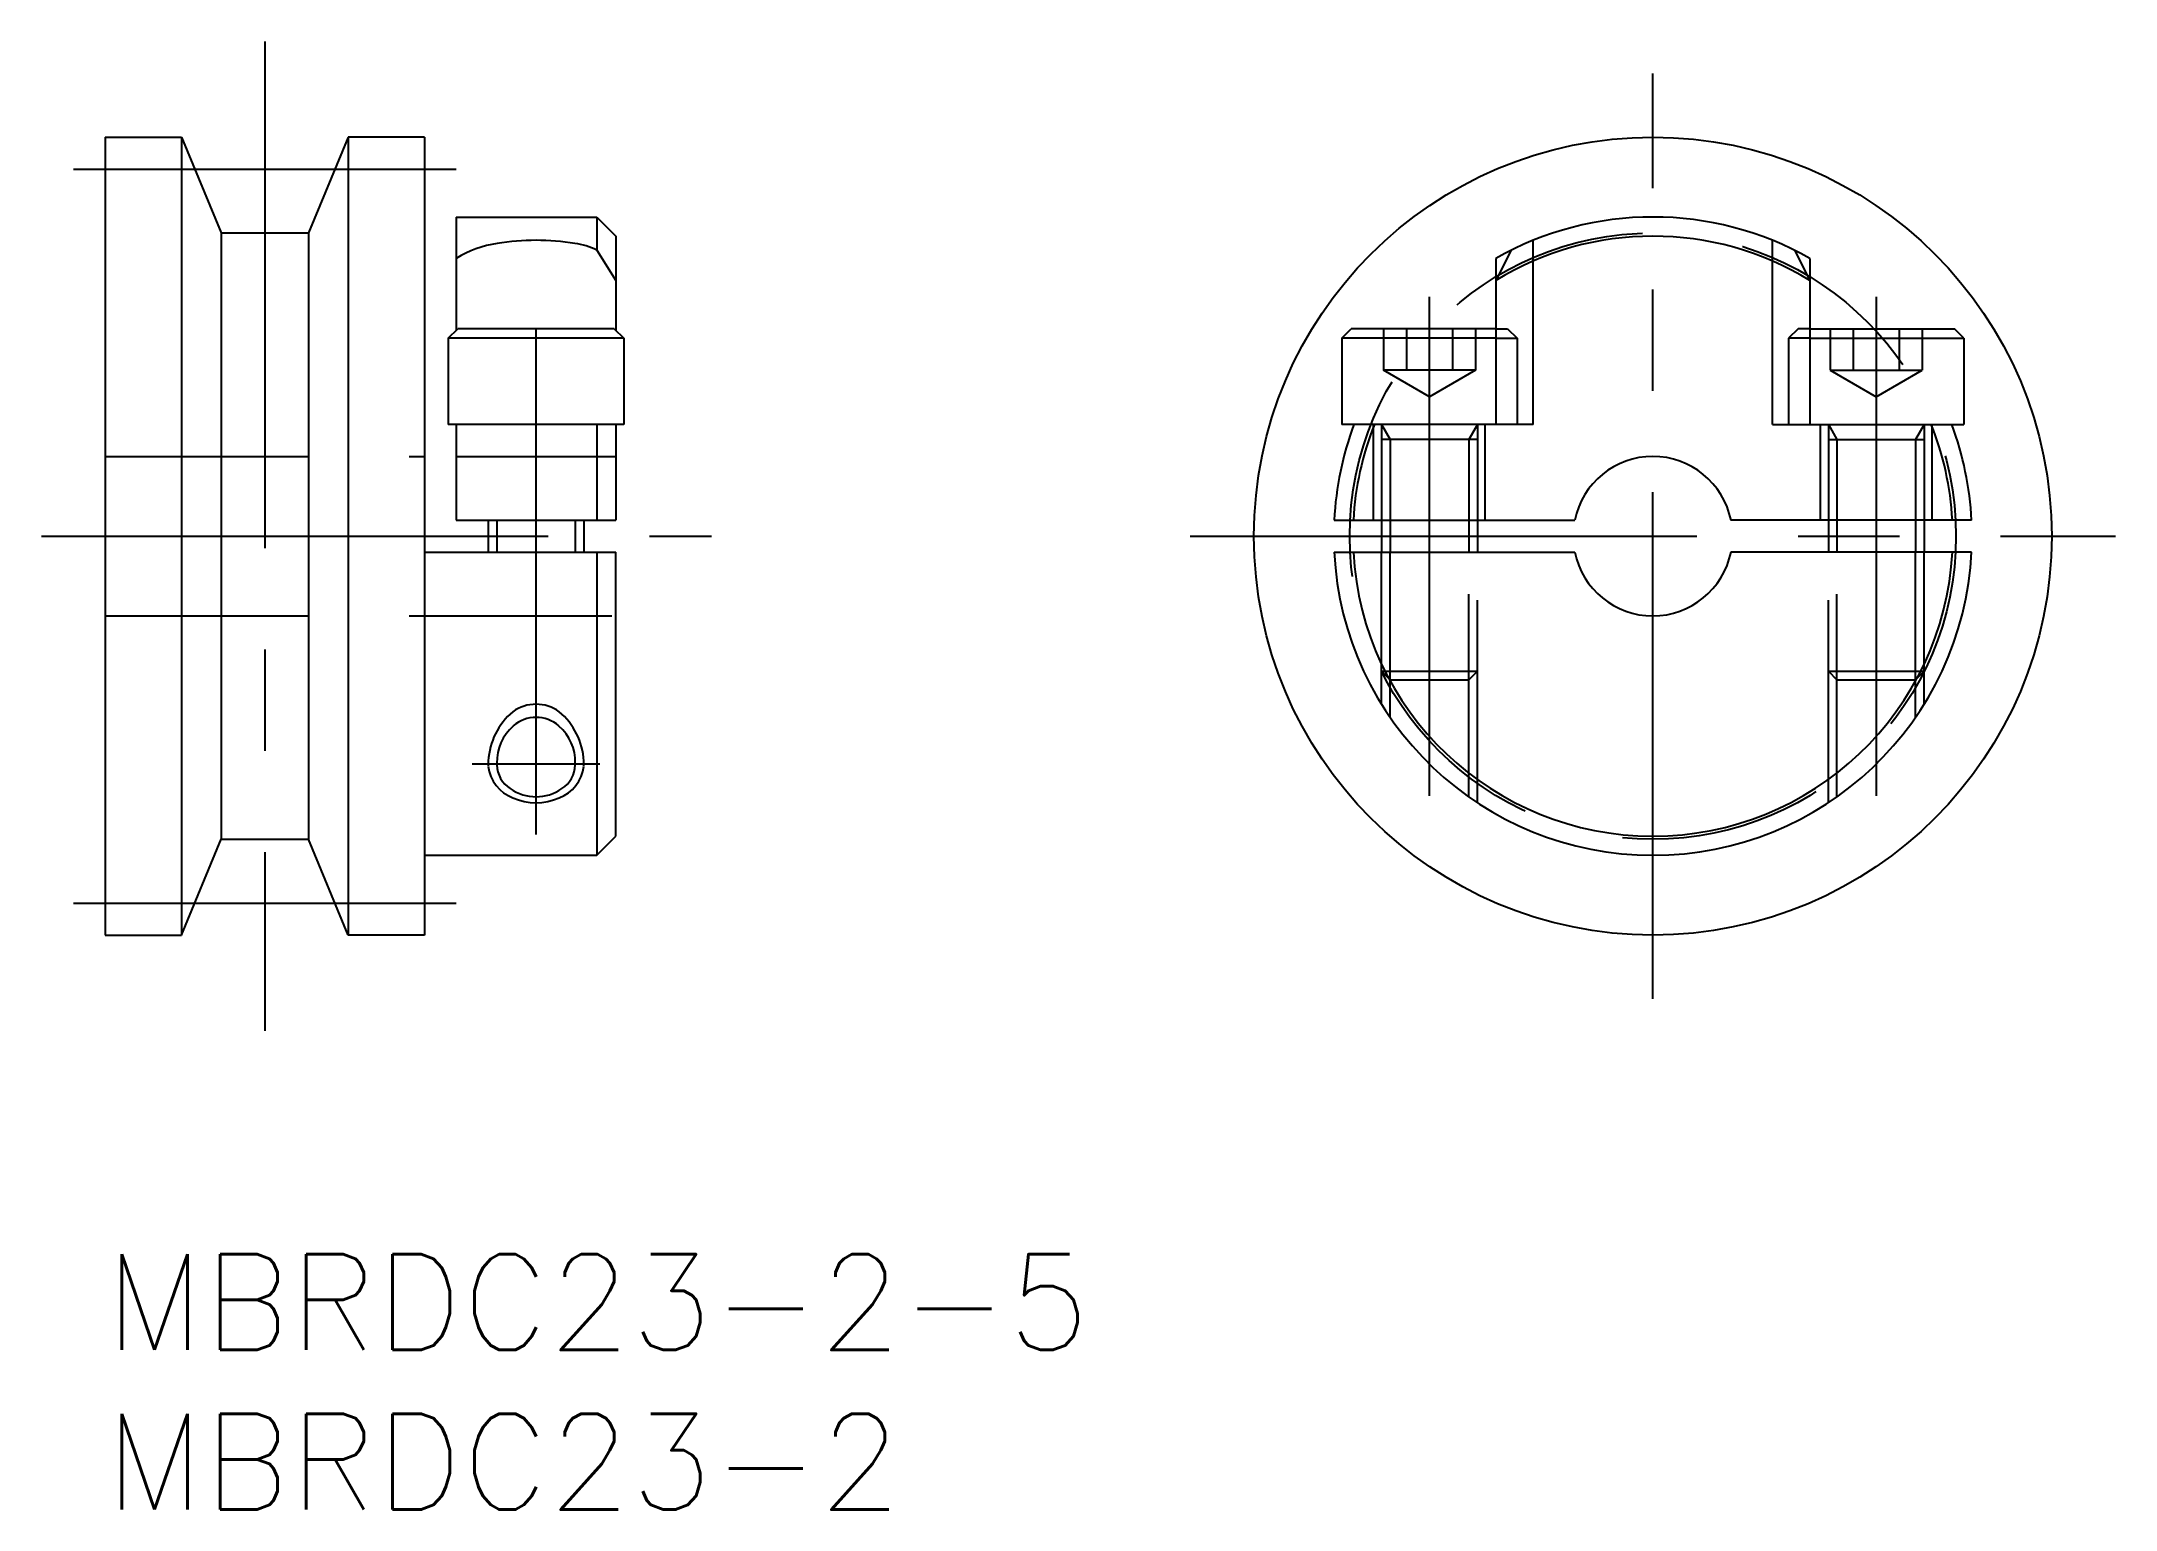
# Model space of a CAD drawing. Extents: x -2 to 63, y -8 to 38.
import ezdxf

# ---------------------------------------------------------------- set-up
doc = ezdxf.new("R2010")
doc.units = 0
doc.header["$LTSCALE"] = 0.5
doc.linetypes.add('CENTER', pattern=[50.8, 31.75, -6.35, 6.35, -6.35])
doc.linetypes.add('DASHED', pattern=[19.05, 12.7, -6.35])
for name, color, linetype in [('MSM_CENTER', 1, 'CENTER'), ('MSM_CONTINUOUS', 7, 'CONTINUOUS'), ('MSM_DASHED', 4, 'DASHED'), ('MSM_NARROW', 5, 'CONTINUOUS'), ('MSM_PART_NUMBER', 7, 'CONTINUOUS')]:
    doc.layers.add(name, color=color, linetype=linetype)
doc.styles.get("Standard").update_dxf_attribs({"font": 'txt.shx', "height": 3, "bigfont": 'bigfont.shx'})

# ---------------------------------------------------------------- blocks, each defined once
blk = doc.blocks.new('*U2')
at = {"layer": 'MSM_PART_NUMBER'}
blk.add_text('MBRDC23-2-5', height=3, dxfattribs=at).set_placement((0, -3))
blk = doc.blocks.new('*U3')
at = {"layer": 'MSM_PART_NUMBER'}
blk.add_text('MBRDC23-2', height=3, dxfattribs=at).set_placement((0, -8))

msp = doc.modelspace()

# ---------------------------------------------------------------- linework, layer by layer
at = {"layer": 'MSM_CENTER'}
for p, q in [((5, 38), (5, 7)), ((48.5, 8), (48.5, 37)), ((-1, 34), (11, 34)), ((13.5, 13.148), (13.5, 30)), ((41.5, 14.359), (41.5, 30)), ((55.5, 30), (55.5, 14.359)), ((-2, 22.5), (19, 22.5)), ((34, 22.5), (63, 22.5)), ((15.5, 15.359), (11.5, 15.359)), ((-1, 11), (11, 11))]:
    msp.add_line(p, q, dxfattribs=at)
at = {"layer": 'MSM_CONTINUOUS'}
for p, q in [((0, 35), (2.386, 35)), ((0, 35), (0, 10)), ((2.386, 35), (2.386, 10)), ((2.386, 35), (3.628, 32)), ((7.614, 35), (6.372, 32)), ((7.614, 35), (7.614, 10)), ((10, 35), (7.614, 35)), ((10, 35), (10, 10)), ((11, 32.5), (11, 28.95)), ((11, 32.5), (15.4, 32.5)), ((15.4, 32.5), (16, 31.9)), ((15.4, 32.5), (15.4, 31.461)), ((3.628, 32), (6.372, 32)), ((3.628, 32), (3.628, 13)), ((6.372, 32), (6.372, 13)), ((16, 31.9), (16, 28.95)), ((15.4, 31.461), (16, 30.508)), ((44.062, 31.461), (43.577, 30.508)), ((43.577, 31.204), (43.577, 26)), ((52.938, 31.461), (53.423, 30.508)), ((53.423, 31.204), (53.423, 26)), ((10.75, 28.7), (11.05, 29)), ((10.75, 28.7), (10.75, 26)), ((16.25, 28.7), (10.75, 28.7)), ((15.95, 29), (11.05, 29)), ((15.95, 29), (16.25, 28.7)), ((16.25, 28.7), (16.25, 26)), ((38.75, 28.7), (39.05, 29)), ((38.75, 28.7), (38.75, 26)), ((43.577, 28.7), (38.75, 28.7)), ((43.577, 29), (39.05, 29)), ((53.423, 29), (57.95, 29)), ((53.423, 28.7), (58.25, 28.7)), ((58.25, 28.7), (57.95, 29)), ((58.25, 28.7), (58.25, 26)), ((16.25, 26), (10.75, 26)), ((11, 26), (11, 23)), ((15.4, 26), (15.4, 23)), ((16, 26), (16, 23)), ((43.577, 26), (38.75, 26)), ((53.423, 26), (58.25, 26)), ((11, 23), (16, 23)), ((12, 23), (12, 22)), ((15, 23), (15, 22)), ((38.513, 23), (46.051, 23)), ((40, 23), (40, 22)), ((43, 23), (43, 22)), ((58.487, 23), (50.949, 23)), ((54, 23), (54, 22)), ((57, 23), (57, 22)), ((10, 22), (16, 22)), ((15.4, 22), (15.4, 12.5)), ((16, 13.1), (16, 22)), ((38.513, 22), (46.051, 22)), ((58.487, 22), (50.949, 22)), ((2.386, 10), (3.628, 13)), ((3.628, 13), (6.372, 13)), ((7.614, 10), (6.372, 13)), ((15.4, 12.5), (16, 13.1)), ((10, 12.5), (15.4, 12.5)), ((0, 10), (2.386, 10)), ((10, 10), (7.614, 10))]:
    msp.add_line(p, q, dxfattribs=at)
msp.add_circle((48.5, 22.5), 12.5, dxfattribs=at)
for centre, radius, start, end in [((48.5, 22.5), 10, 60.50587, 119.49413), ((48.5, 22.5), 9.4, 58.4152, 121.5848), ((12.789, 28.286), 3.423, 98.56131, 121.51861), ((13.5, 24.23), 7.54, 80.68687, 99.31313), ((14.507, 29.775), 1.908, 62.10995, 83.5954), ((48.5, 22.5), 10, 159.51268, 177.13402), ((48.5, 22.5), 9.4, 158.13997, 176.95091), ((48.5, 22.5), 9.4, 3.04909, 21.86003), ((48.5, 22.5), 10, 2.86598, 20.48732), ((48.5, 22.5), 2.5, 11.53696, 168.46304), ((48.5, 22.5), 10, 182.86598, 357.13402), ((48.5, 22.5), 9.4, 183.04909, 356.95091), ((48.5, 22.5), 2.5, 191.53696, 348.46304), ((13.771, 15.42), 1.5, 131.07667, 181.23638), ((13.5, 15.731), 1.088, 48.92333, 131.07667), ((13.23, 15.42), 1.5, 358.76362, 48.92333), ((13.501, 15.359), 1.231, 178.63517, 181.26548), ((13.171, 15.351), 0.9, 181.26548, 237.82989), ((13.829, 15.351), 0.9, 302.17011, 358.73452), ((13.499, 15.359), 1.231, 358.73452, 1.36483), ((13.5, 15.736), 1.403, 234.80308, 305.19692)]:
    msp.add_arc(centre, radius, start, end, dxfattribs=at)
at = {"layer": 'MSM_DASHED'}
for p, q in [((44.75, 26), (44.75, 31.77)), ((52.25, 26), (52.25, 31.77)), ((40.057, 29), (40.057, 27.7)), ((40.778, 29), (40.778, 27.7)), ((42.222, 29), (42.222, 27.7)), ((42.943, 29), (42.943, 27.7)), ((43.577, 29), (43.95, 29)), ((43.577, 28.7), (44.25, 28.7)), ((43.95, 29), (44.25, 28.7)), ((44.25, 28.7), (44.25, 26)), ((53.05, 29), (52.75, 28.7)), ((52.75, 28.7), (52.75, 26)), ((53.423, 28.7), (52.75, 28.7)), ((53.423, 29), (53.05, 29)), ((54.057, 29), (54.057, 27.7)), ((54.778, 29), (54.778, 27.7)), ((56.222, 29), (56.222, 27.7)), ((56.943, 29), (56.943, 27.7)), ((42.943, 27.7), (40.057, 27.7)), ((41.5, 26.867), (40.057, 27.7)), ((42.943, 27.7), (41.5, 26.867)), ((54.057, 27.7), (56.943, 27.7)), ((54.057, 27.7), (55.5, 26.867)), ((55.5, 26.867), (56.943, 27.7)), ((39.75, 23), (39.75, 26)), ((40, 26), (40.27, 25.531)), ((40, 26), (40, 23)), ((43, 25.531), (40, 25.531)), ((40.27, 25.531), (40.27, 23)), ((43, 26), (42.729, 25.531)), ((42.729, 25.531), (42.729, 23)), ((43, 26), (43, 23)), ((43.25, 23), (43.25, 26)), ((44.75, 26), (43.577, 26)), ((52.25, 26), (53.423, 26)), ((53.75, 23), (53.75, 26)), ((54, 26), (54.271, 25.531)), ((54, 26), (54, 23)), ((54, 25.531), (57, 25.531)), ((54.271, 25.531), (54.271, 23)), ((57, 26), (56.73, 25.531)), ((56.73, 25.531), (56.73, 23)), ((57, 26), (57, 23)), ((57.25, 23), (57.25, 26)), ((0, 25), (10, 25)), ((11, 25), (16, 25)), ((40, 17.232), (40, 22)), ((40.27, 16.819), (40.27, 22)), ((42.729, 14.333), (42.729, 22)), ((43, 14.148), (43, 22)), ((54, 14.148), (54, 22)), ((54.271, 14.333), (54.271, 22)), ((56.73, 16.819), (56.73, 22)), ((57, 17.232), (57, 22)), ((0, 20), (16, 20)), ((40.27, 18), (40, 18.27)), ((40, 18.27), (43, 18.27)), ((43, 18.27), (42.729, 18)), ((54, 18.27), (54.271, 18)), ((54, 18.27), (57, 18.27)), ((56.73, 18), (57, 18.27)), ((40.27, 18), (42.729, 18)), ((54.271, 18), (56.73, 18))]:
    msp.add_line(p, q, dxfattribs=at)
msp.add_circle((48.5, 22.5), 9.5, dxfattribs=at)
at = {"layer": 'MSM_NARROW'}
for p, q in [((12.271, 23), (12.271, 22)), ((14.729, 23), (14.729, 22)), ((40.27, 23), (40.27, 22)), ((42.729, 23), (42.729, 22)), ((54.271, 23), (54.271, 22)), ((56.73, 23), (56.73, 22))]:
    msp.add_line(p, q, dxfattribs=at)
for centre, radius, start, end in [((14.174, 15.334), 2.175, 130.09088, 176.80147), ((13.5, 15.989), 1.243, 54.25016, 125.74984), ((12.826, 15.334), 2.175, 3.19853, 49.90912), ((13.567, 15.359), 1.567, 176.44894, 182.62135), ((13.218, 15.442), 1.226, 187.28902, 248.76992), ((13.782, 15.442), 1.226, 291.23008, 352.71098), ((13.433, 15.359), 1.567, 357.37865, 3.55106), ((13.5, 15.967), 1.819, 246.46511, 293.53489)]:
    msp.add_arc(centre, radius, start, end, dxfattribs=at)

# ---------------------------------------------------------------- block references
at = {"layer": 'MSM_CONTINUOUS'}
for name in ['*U2', '*U3']:
    msp.add_blockref(name, (0, 0), dxfattribs=at)

doc.saveas('drawing.dxf')
